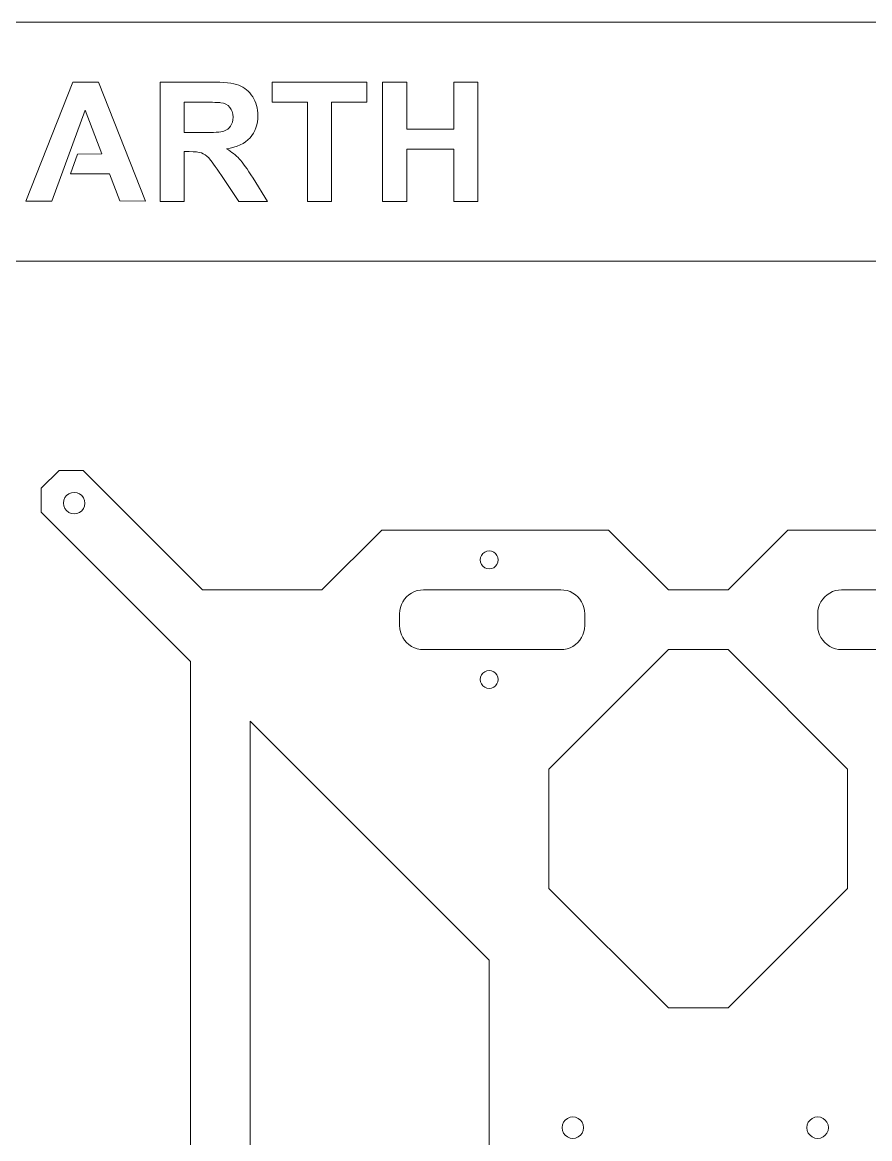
# Model space of a CAD drawing. Header units: millimetres. Extents: x -185 to 185, y -185 to 185.
# Drawn here: x -113.2 to 28.7, y -1.9 to 185 of the extents above; entities that cross this region are included whole.
import ezdxf

# ---------------------------------------------------------------- set-up
doc = ezdxf.new("R2010")
doc.units = ezdxf.units.MM
doc.header["$MEASUREMENT"] = 0
doc.layers.add('Layer 1', color=7, linetype='Continuous')

msp = doc.modelspace()

# ---------------------------------------------------------------- linework, layer by layer
at = {"layer": 'Layer 1', "color": 250, "lineweight": 20}
for points, knots in [([(180.0001, 185.0001), (180.0001, 185.0001), (185.0001, 180.0001), (185.0001, 180.0001), (185.0001, 180.0001), (185.0001, 180.0001), (185.0001, -180.0003), (185.0001, -180.0003), (185.0001, -180.0003), (185.0001, -180.0003), (180.0001, -185), (180.0001, -185), (180.0001, -185), (180.0001, -185), (160.0001, -185), (160.0001, -185), (160.0001, -185), (160.0001, -185), (158.0002, -182.9999), (158.0002, -182.9999), (158.0002, -182.9999), (158.0002, -182.9999), (-157.9998, -182.9999), (-157.9998, -182.9999), (-157.9998, -182.9999), (-157.9998, -182.9999), (-160.0002, -185), (-160.0002, -185), (-160.0002, -185), (-160.0002, -185), (-180.0002, -185), (-180.0002, -185), (-180.0002, -185), (-180.0002, -185), (-185, -180.1916), (-185, -180.1916), (-185, -180.1916), (-185, -180.1916), (-185, 180.0001), (-185, 180.0001), (-185, 180.0001), (-185, 180.0001), (-180.0002, 185.0001), (-180.0002, 185.0001), (-180.0002, 185.0001), (-180.0002, 185.0001), (180.0001, 185.0001), (180.0001, 185.0001)], [0, 0, 0, 0, 0.07692308, 0.07692308, 0.07692308, 0.07692308, 0.15384615, 0.15384615, 0.15384615, 0.15384615, 0.23076923, 0.23076923, 0.23076923, 0.23076923, 0.30769231, 0.30769231, 0.30769231, 0.30769231, 0.38461538, 0.38461538, 0.38461538, 0.38461538, 0.46153846, 0.46153846, 0.46153846, 0.46153846, 0.53846154, 0.53846154, 0.53846154, 0.53846154, 0.61538462, 0.61538462, 0.61538462, 0.61538462, 0.69230769, 0.69230769, 0.69230769, 0.69230769, 0.76923077, 0.76923077, 0.76923077, 0.76923077, 0.84615385, 0.84615385, 0.84615385, 0.84615385, 1, 1, 1, 1]), ([(-100.4384, 174.981), (-100.4384, 174.981), (-92.5214, 155.0869), (-92.5214, 155.0869), (-92.5214, 155.0869), (-92.5214, 155.0869), (-96.8352, 155.1377), (-96.8352, 155.1377), (-96.8352, 155.1377), (-96.8352, 155.1377), (-98.5606, 159.6545), (-98.5606, 159.6545), (-98.5606, 159.6545), (-98.5606, 159.6545), (-105.1119, 159.6545), (-105.1119, 159.6545), (-105.1119, 159.6545), (-105.1119, 159.6545), (-103.9446, 162.9534), (-103.9446, 162.9534), (-103.9446, 162.9534), (-103.9446, 162.9534), (-99.88, 163.0042), (-99.88, 163.0042), (-99.88, 163.0042), (-99.88, 163.0042), (-102.6716, 170.3119), (-102.6716, 170.3119), (-102.6716, 170.3119), (-102.6716, 170.3119), (-108.2031, 155.0361), (-108.2031, 155.0361), (-108.2031, 155.0361), (-108.2031, 155.0361), (-112.5676, 155.0361), (-112.5676, 155.0361), (-112.5676, 155.0361), (-112.5676, 155.0361), (-104.7014, 174.981), (-104.7014, 174.981), (-104.7014, 174.981), (-104.7014, 174.981), (-100.4384, 174.981), (-100.4384, 174.981)], [0, 0, 0, 0, 0.08333333, 0.08333333, 0.08333333, 0.08333333, 0.16666667, 0.16666667, 0.16666667, 0.16666667, 0.25, 0.25, 0.25, 0.25, 0.33333333, 0.33333333, 0.33333333, 0.33333333, 0.41666667, 0.41666667, 0.41666667, 0.41666667, 0.5, 0.5, 0.5, 0.5, 0.58333333, 0.58333333, 0.58333333, 0.58333333, 0.66666667, 0.66666667, 0.66666667, 0.66666667, 0.75, 0.75, 0.75, 0.75, 0.83333333, 0.83333333, 0.83333333, 0.83333333, 1, 1, 1, 1]), ([(-90.0959, 155.0002), (-90.0959, 155.0002), (-90.0959, 175.0004), (-90.0959, 175.0004), (-90.0959, 175.0004), (-90.0959, 175.0004), (-81.5901, 175.0004), (-81.5901, 175.0004), (-81.5901, 175.0004), (-79.4533, 175.0004), (-77.8983, 174.8189), (-76.93, 174.4603), (-76.93, 174.4603), (-75.957, 174.1017), (-75.1841, 173.464), (-74.6021, 172.5468), (-74.6021, 172.5468), (-74.0204, 171.6252), (-73.7271, 170.5777), (-73.7271, 169.3951), (-73.7271, 169.3951), (-73.7271, 167.8914), (-74.1646, 166.6528), (-75.0445, 165.6753), (-75.0445, 165.6753), (-75.9244, 164.6976), (-77.2372, 164.0832), (-78.9877, 163.8269), (-78.9877, 163.8269), (-78.1171, 163.3195), (-77.4002, 162.7609), (-76.8369, 162.151), (-76.8369, 162.151), (-76.2689, 161.5411), (-75.5054, 160.4563), (-74.5463, 158.9015), (-74.5463, 158.9015), (-74.5463, 158.9015), (-72.1068, 155.0002), (-72.1068, 155.0002), (-72.1068, 155.0002), (-72.1068, 155.0002), (-76.9347, 155.0002), (-76.9347, 155.0002), (-76.9347, 155.0002), (-76.9347, 155.0002), (-79.8304, 159.367), (-79.8304, 159.367), (-79.8304, 159.367), (-80.8687, 160.9173), (-81.5809, 161.8951), (-81.9673, 162.3), (-81.9673, 162.3), (-82.349, 162.7003), (-82.7541, 162.9796), (-83.1825, 163.1288), (-83.1825, 163.1288), (-83.6153, 163.2776), (-84.2951, 163.3521), (-85.2262, 163.3521), (-85.2262, 163.3521), (-85.2262, 163.3521), (-86.0455, 163.3521), (-86.0455, 163.3521), (-86.0455, 163.3521), (-86.0455, 163.3521), (-86.0455, 155.0002), (-86.0455, 155.0002), (-86.0455, 155.0002), (-86.0455, 155.0002), (-90.0959, 155.0002), (-90.0959, 155.0002)], [0, 0, 0, 0, 0.05263158, 0.05263158, 0.05263158, 0.05263158, 0.10526316, 0.10526316, 0.10526316, 0.10526316, 0.15789474, 0.15789474, 0.15789474, 0.15789474, 0.21052632, 0.21052632, 0.21052632, 0.21052632, 0.26315789, 0.26315789, 0.26315789, 0.26315789, 0.31578947, 0.31578947, 0.31578947, 0.31578947, 0.36842105, 0.36842105, 0.36842105, 0.36842105, 0.42105263, 0.42105263, 0.42105263, 0.42105263, 0.47368421, 0.47368421, 0.47368421, 0.47368421, 0.52631579, 0.52631579, 0.52631579, 0.52631579, 0.57894737, 0.57894737, 0.57894737, 0.57894737, 0.63157895, 0.63157895, 0.63157895, 0.63157895, 0.68421053, 0.68421053, 0.68421053, 0.68421053, 0.73684211, 0.73684211, 0.73684211, 0.73684211, 0.78947368, 0.78947368, 0.78947368, 0.78947368, 0.84210526, 0.84210526, 0.84210526, 0.84210526, 0.89473684, 0.89473684, 0.89473684, 0.89473684, 1, 1, 1, 1]), ([(-65.4261, 155.0002), (-65.4261, 155.0002), (-65.4261, 171.6203), (-65.4261, 171.6203), (-65.4261, 171.6203), (-65.4261, 171.6203), (-71.348, 171.6203), (-71.348, 171.6203), (-71.348, 171.6203), (-71.348, 171.6203), (-71.348, 175.0004), (-71.348, 175.0004), (-71.348, 175.0004), (-71.348, 175.0004), (-55.482, 175.0004), (-55.482, 175.0004), (-55.482, 175.0004), (-55.482, 175.0004), (-55.482, 171.6203), (-55.482, 171.6203), (-55.482, 171.6203), (-55.482, 171.6203), (-61.3758, 171.6203), (-61.3758, 171.6203), (-61.3758, 171.6203), (-61.3758, 171.6203), (-61.3758, 155.0002), (-61.3758, 155.0002), (-61.3758, 155.0002), (-61.3758, 155.0002), (-65.4261, 155.0002), (-65.4261, 155.0002)], [0, 0, 0, 0, 0.11111111, 0.11111111, 0.11111111, 0.11111111, 0.22222222, 0.22222222, 0.22222222, 0.22222222, 0.33333333, 0.33333333, 0.33333333, 0.33333333, 0.44444444, 0.44444444, 0.44444444, 0.44444444, 0.55555556, 0.55555556, 0.55555556, 0.55555556, 0.66666667, 0.66666667, 0.66666667, 0.66666667, 0.77777778, 0.77777778, 0.77777778, 0.77777778, 1, 1, 1, 1]), ([(-52.8608, 155.0002), (-52.8608, 155.0002), (-52.8608, 175.0004), (-52.8608, 175.0004), (-52.8608, 175.0004), (-52.8608, 175.0004), (-48.8104, 175.0004), (-48.8104, 175.0004), (-48.8104, 175.0004), (-48.8104, 175.0004), (-48.8104, 167.1233), (-48.8104, 167.1233), (-48.8104, 167.1233), (-48.8104, 167.1233), (-40.9331, 167.1233), (-40.9331, 167.1233), (-40.9331, 167.1233), (-40.9331, 167.1233), (-40.9331, 175.0004), (-40.9331, 175.0004), (-40.9331, 175.0004), (-40.9331, 175.0004), (-36.8828, 175.0004), (-36.8828, 175.0004), (-36.8828, 175.0004), (-36.8828, 175.0004), (-36.8828, 155.0002), (-36.8828, 155.0002), (-36.8828, 155.0002), (-36.8828, 155.0002), (-40.9331, 155.0002), (-40.9331, 155.0002), (-40.9331, 155.0002), (-40.9331, 155.0002), (-40.9331, 163.7433), (-40.9331, 163.7433), (-40.9331, 163.7433), (-40.9331, 163.7433), (-48.8104, 163.7433), (-48.8104, 163.7433), (-48.8104, 163.7433), (-48.8104, 163.7433), (-48.8104, 155.0002), (-48.8104, 155.0002), (-48.8104, 155.0002), (-48.8104, 155.0002), (-52.8608, 155.0002), (-52.8608, 155.0002)], [0, 0, 0, 0, 0.07692308, 0.07692308, 0.07692308, 0.07692308, 0.15384615, 0.15384615, 0.15384615, 0.15384615, 0.23076923, 0.23076923, 0.23076923, 0.23076923, 0.30769231, 0.30769231, 0.30769231, 0.30769231, 0.38461538, 0.38461538, 0.38461538, 0.38461538, 0.46153846, 0.46153846, 0.46153846, 0.46153846, 0.53846154, 0.53846154, 0.53846154, 0.53846154, 0.61538462, 0.61538462, 0.61538462, 0.61538462, 0.69230769, 0.69230769, 0.69230769, 0.69230769, 0.76923077, 0.76923077, 0.76923077, 0.76923077, 0.84615385, 0.84615385, 0.84615385, 0.84615385, 1, 1, 1, 1]), ([(-86.0455, 166.5367), (-86.0455, 166.5367), (-83.0567, 166.5367), (-83.0567, 166.5367), (-83.0567, 166.5367), (-81.12, 166.5367), (-79.9142, 166.6203), (-79.43, 166.7834), (-79.43, 166.7834), (-78.9505, 166.946), (-78.5687, 167.2303), (-78.2986, 167.6307), (-78.2986, 167.6307), (-78.024, 168.0311), (-77.8889, 168.5337), (-77.8889, 169.1343), (-77.8889, 169.1343), (-77.8889, 169.8094), (-78.0706, 170.3493), (-78.4291, 170.7683), (-78.4291, 170.7683), (-78.7875, 171.1828), (-79.2951, 171.4435), (-79.9467, 171.5507), (-79.9467, 171.5507), (-80.2772, 171.5971), (-81.2596, 171.6203), (-82.8937, 171.6203), (-82.8937, 171.6203), (-82.8937, 171.6203), (-86.0455, 171.6203), (-86.0455, 171.6203), (-86.0455, 171.6203), (-86.0455, 171.6203), (-86.0455, 166.5367), (-86.0455, 166.5367)], [0, 0, 0, 0, 0.1, 0.1, 0.1, 0.1, 0.2, 0.2, 0.2, 0.2, 0.3, 0.3, 0.3, 0.3, 0.4, 0.4, 0.4, 0.4, 0.5, 0.5, 0.5, 0.5, 0.6, 0.6, 0.6, 0.6, 0.7, 0.7, 0.7, 0.7, 0.8, 0.8, 0.8, 0.8, 1, 1, 1, 1]), ([(-125, 145), (-125, 145), (125, 145), (125, 145), (125, 145), (125, 145), (129.9998, 140.0001), (129.9998, 140.0001), (129.9998, 140.0001), (129.9998, 140.0001), (129.9998, -140), (129.9998, -140), (129.9998, -140), (129.9998, -140), (125, -144.9999), (125, -144.9999), (125, -144.9999), (125, -144.9999), (104.9999, -144.9999), (104.9999, -144.9999), (104.9999, -144.9999), (104.9999, -144.9999), (95.0001, -144.9999), (95.0001, -144.9999), (95.0001, -144.9999), (95.0001, -144.9999), (90.0001, -149.9999), (90.0001, -149.9999), (90.0001, -149.9999), (90.0001, -149.9999), (90.0001, -151), (90.0001, -151), (90.0001, -151), (90.0001, -151), (90.0001, -165.0657), (90.0001, -165.0657), (90.0001, -165.0657), (89.9775, -168.0028), (88.0708, -170.0088), (84.9999, -170.0088), (84.9999, -170.0088), (81.9236, -170.0088), (80.138, -167.905), (79.9999, -165.0657), (79.9999, -165.0657), (79.9999, -165.0657), (79.9999, -151), (79.9999, -151), (79.9999, -151), (79.9999, -151), (79.9999, -149.9999), (79.9999, -149.9999), (79.9999, -149.9999), (79.9999, -149.9999), (75.0001, -144.9999), (75.0001, -144.9999), (75.0001, -144.9999), (75.0001, -144.9999), (30, -144.9999), (30, -144.9999), (30, -144.9999), (30, -144.9999), (5, -170), (5, -170), (5, -170), (5, -170), (-5.0002, -170), (-5.0002, -170), (-5.0002, -170), (-5.0002, -170), (-30.0001, -144.9999), (-30.0001, -144.9999), (-30.0001, -144.9999), (-30.0001, -144.9999), (-75.0001, -144.9999), (-75.0001, -144.9999), (-75.0001, -144.9999), (-75.0001, -144.9999), (-80, -149.9999), (-80, -149.9999), (-80, -149.9999), (-80, -149.9999), (-80, -151), (-80, -151), (-80, -151), (-80, -151), (-80, -165.0657), (-80, -165.0657), (-80, -165.0657), (-80.0717, -168.1018), (-81.9297, -170.0088), (-85, -170.0088), (-85, -170.0088), (-88.077, -170.0088), (-89.9277, -168.1039), (-90.0002, -165.0657), (-90.0002, -165.0657), (-90.0002, -165.0657), (-90.0002, -151), (-90.0002, -151), (-90.0002, -151), (-90.0002, -151), (-90.0002, -149.9999), (-90.0002, -149.9999), (-90.0002, -149.9999), (-90.0002, -149.9999), (-95.0002, -144.9999), (-95.0002, -144.9999), (-95.0002, -144.9999), (-95.0002, -144.9999), (-105, -144.9999), (-105, -144.9999), (-105, -144.9999), (-105, -144.9999), (-125, -144.9999), (-125, -144.9999), (-125, -144.9999), (-125, -144.9999), (-129.9999, -140), (-129.9999, -140), (-129.9999, -140), (-129.9999, -140), (-129.9999, 140.0001), (-129.9999, 140.0001), (-129.9999, 140.0001), (-129.9999, 140.0001), (-125, 145), (-125, 145)], [0, 0, 0, 0, 0.03030303, 0.03030303, 0.03030303, 0.03030303, 0.06060606, 0.06060606, 0.06060606, 0.06060606, 0.09090909, 0.09090909, 0.09090909, 0.09090909, 0.12121212, 0.12121212, 0.12121212, 0.12121212, 0.15151515, 0.15151515, 0.15151515, 0.15151515, 0.18181818, 0.18181818, 0.18181818, 0.18181818, 0.21212121, 0.21212121, 0.21212121, 0.21212121, 0.24242424, 0.24242424, 0.24242424, 0.24242424, 0.27272727, 0.27272727, 0.27272727, 0.27272727, 0.3030303, 0.3030303, 0.3030303, 0.3030303, 0.33333333, 0.33333333, 0.33333333, 0.33333333, 0.36363636, 0.36363636, 0.36363636, 0.36363636, 0.39393939, 0.39393939, 0.39393939, 0.39393939, 0.42424242, 0.42424242, 0.42424242, 0.42424242, 0.45454545, 0.45454545, 0.45454545, 0.45454545, 0.48484848, 0.48484848, 0.48484848, 0.48484848, 0.51515152, 0.51515152, 0.51515152, 0.51515152, 0.54545455, 0.54545455, 0.54545455, 0.54545455, 0.57575758, 0.57575758, 0.57575758, 0.57575758, 0.60606061, 0.60606061, 0.60606061, 0.60606061, 0.63636364, 0.63636364, 0.63636364, 0.63636364, 0.66666667, 0.66666667, 0.66666667, 0.66666667, 0.6969697, 0.6969697, 0.6969697, 0.6969697, 0.72727273, 0.72727273, 0.72727273, 0.72727273, 0.75757576, 0.75757576, 0.75757576, 0.75757576, 0.78787879, 0.78787879, 0.78787879, 0.78787879, 0.81818182, 0.81818182, 0.81818182, 0.81818182, 0.84848485, 0.84848485, 0.84848485, 0.84848485, 0.87878788, 0.87878788, 0.87878788, 0.87878788, 0.90909091, 0.90909091, 0.90909091, 0.90909091, 0.93939394, 0.93939394, 0.93939394, 0.93939394, 1, 1, 1, 1]), ([(43.0001, -70.0003), (43.0001, -70.0003), (23, -90.0003), (23, -90.0003), (23, -90.0003), (23, -90.0003), (12.9999, -100.0002), (12.9999, -100.0002), (12.9999, -100.0002), (12.9999, -100.0002), (-12.9999, -100.0002), (-12.9999, -100.0002), (-12.9999, -100.0002), (-12.9999, -100.0002), (-23.0001, -90.0003), (-23.0001, -90.0003), (-23.0001, -90.0003), (-23.0001, -90.0003), (-43.0001, -70.0003), (-43.0001, -70.0003), (-43.0001, -70.0003), (-43.0001, -70.0003), (-63.0001, -70.0003), (-63.0001, -70.0003), (-63.0001, -70.0003), (-63.0001, -70.0003), (-83.0002, -90.0003), (-83.0002, -90.0003), (-83.0002, -90.0003), (-83.0002, -90.0003), (-102.9998, -110), (-102.9998, -110), (-102.9998, -110), (-102.9998, -110), (-107, -110), (-107, -110), (-107, -110), (-107, -110), (-110, -107.0003), (-110, -107.0003), (-110, -107.0003), (-110, -107.0003), (-110, -105.0706), (-110, -105.0706), (-110, -105.0706), (-110, -105.0706), (-110, -103.0002), (-110, -103.0002), (-110, -103.0002), (-110, -103.0002), (-85, -78.0002), (-85, -78.0002), (-85, -78.0002), (-85, -78.0002), (-85, 77.9999), (-85, 77.9999), (-85, 77.9999), (-85, 77.9999), (-110, 102.9998), (-110, 102.9998), (-110, 102.9998), (-110, 102.9998), (-110, 104.9295), (-110, 104.9295), (-110, 104.9295), (-110, 104.9295), (-110, 107), (-110, 107), (-110, 107), (-110, 107), (-107, 110), (-107, 110), (-107, 110), (-107, 110), (-102.9998, 110), (-102.9998, 110), (-102.9998, 110), (-102.9998, 110), (-83.0002, 90), (-83.0002, 90), (-83.0002, 90), (-83.0002, 90), (-63.0001, 90), (-63.0001, 90), (-63.0001, 90), (-63.0001, 90), (-52.9999, 99.9998), (-52.9999, 99.9998), (-52.9999, 99.9998), (-52.9999, 99.9998), (-15.0001, 99.9998), (-15.0001, 99.9998), (-15.0001, 99.9998), (-15.0001, 99.9998), (-4.9999, 90), (-4.9999, 90), (-4.9999, 90), (-4.9999, 90), (4.9999, 90), (4.9999, 90), (4.9999, 90), (4.9999, 90), (15.0001, 99.9998), (15.0001, 99.9998), (15.0001, 99.9998), (15.0001, 99.9998), (52.9999, 99.9998), (52.9999, 99.9998), (52.9999, 99.9998), (52.9999, 99.9998), (63.0001, 90), (63.0001, 90), (63.0001, 90), (63.0001, 90), (83.0001, 90), (83.0001, 90), (83.0001, 90), (83.0001, 90), (103.0002, 110), (103.0002, 110), (103.0002, 110), (103.0002, 110), (105.0001, 110), (105.0001, 110), (105.0001, 110), (105.0001, 110), (107, 110), (107, 110), (107, 110), (107, 110), (110, 107), (110, 107), (110, 107), (110, 107), (110, 104.9997), (110, 104.9997), (110, 104.9997), (110, 104.9997), (110, 104.9295), (110, 104.9295), (110, 104.9295), (110, 104.9295), (110, 102.9998), (110, 102.9998), (110, 102.9998), (110, 102.9998), (85, 77.9999), (85, 77.9999), (85, 77.9999), (85, 77.9999), (85, -78.0002), (85, -78.0002), (85, -78.0002), (85, -78.0002), (86.9999, -80.0001), (86.9999, -80.0001), (86.9999, -80.0001), (86.9999, -80.0001), (110, -103.0002), (110, -103.0002), (110, -103.0002), (110, -103.0002), (110, -107.0003), (110, -107.0003), (110, -107.0003), (110, -107.0003), (107, -110), (107, -110), (107, -110), (107, -110), (105.9998, -110), (105.9998, -110), (105.9998, -110), (105.9998, -110), (103.0002, -110), (103.0002, -110), (103.0002, -110), (103.0002, -110), (63.0001, -70.0003), (63.0001, -70.0003), (63.0001, -70.0003), (63.0001, -70.0003), (43.0001, -70.0003), (43.0001, -70.0003)], [0, 0, 0, 0, 0.0212766, 0.0212766, 0.0212766, 0.0212766, 0.04255319, 0.04255319, 0.04255319, 0.04255319, 0.06382979, 0.06382979, 0.06382979, 0.06382979, 0.08510638, 0.08510638, 0.08510638, 0.08510638, 0.10638298, 0.10638298, 0.10638298, 0.10638298, 0.12765957, 0.12765957, 0.12765957, 0.12765957, 0.14893617, 0.14893617, 0.14893617, 0.14893617, 0.17021277, 0.17021277, 0.17021277, 0.17021277, 0.19148936, 0.19148936, 0.19148936, 0.19148936, 0.21276596, 0.21276596, 0.21276596, 0.21276596, 0.23404255, 0.23404255, 0.23404255, 0.23404255, 0.25531915, 0.25531915, 0.25531915, 0.25531915, 0.27659574, 0.27659574, 0.27659574, 0.27659574, 0.29787234, 0.29787234, 0.29787234, 0.29787234, 0.31914894, 0.31914894, 0.31914894, 0.31914894, 0.34042553, 0.34042553, 0.34042553, 0.34042553, 0.36170213, 0.36170213, 0.36170213, 0.36170213, 0.38297872, 0.38297872, 0.38297872, 0.38297872, 0.40425532, 0.40425532, 0.40425532, 0.40425532, 0.42553191, 0.42553191, 0.42553191, 0.42553191, 0.44680851, 0.44680851, 0.44680851, 0.44680851, 0.46808511, 0.46808511, 0.46808511, 0.46808511, 0.4893617, 0.4893617, 0.4893617, 0.4893617, 0.5106383, 0.5106383, 0.5106383, 0.5106383, 0.53191489, 0.53191489, 0.53191489, 0.53191489, 0.55319149, 0.55319149, 0.55319149, 0.55319149, 0.57446809, 0.57446809, 0.57446809, 0.57446809, 0.59574468, 0.59574468, 0.59574468, 0.59574468, 0.61702128, 0.61702128, 0.61702128, 0.61702128, 0.63829787, 0.63829787, 0.63829787, 0.63829787, 0.65957447, 0.65957447, 0.65957447, 0.65957447, 0.68085106, 0.68085106, 0.68085106, 0.68085106, 0.70212766, 0.70212766, 0.70212766, 0.70212766, 0.72340426, 0.72340426, 0.72340426, 0.72340426, 0.74468085, 0.74468085, 0.74468085, 0.74468085, 0.76595745, 0.76595745, 0.76595745, 0.76595745, 0.78723404, 0.78723404, 0.78723404, 0.78723404, 0.80851064, 0.80851064, 0.80851064, 0.80851064, 0.82978723, 0.82978723, 0.82978723, 0.82978723, 0.85106383, 0.85106383, 0.85106383, 0.85106383, 0.87234043, 0.87234043, 0.87234043, 0.87234043, 0.89361702, 0.89361702, 0.89361702, 0.89361702, 0.91489362, 0.91489362, 0.91489362, 0.91489362, 0.93617021, 0.93617021, 0.93617021, 0.93617021, 0.95744681, 0.95744681, 0.95744681, 0.95744681, 1, 1, 1, 1]), ([(-103.2027, 105.7688), (-103.2027, 105.7688), (-102.9208, 105.3927), (-102.9208, 105.3927), (-102.9208, 105.3927), (-102.9208, 105.3927), (-102.7458, 104.9567), (-102.7458, 104.9567), (-102.7458, 104.9567), (-102.7458, 104.9567), (-102.6897, 104.49), (-102.6897, 104.49), (-102.6897, 104.49), (-102.6897, 104.49), (-102.7564, 104.025), (-102.7564, 104.025), (-102.7564, 104.025), (-102.7564, 104.025), (-102.9409, 103.5928), (-102.9409, 103.5928), (-102.9409, 103.5928), (-102.9409, 103.5928), (-103.2313, 103.2231), (-103.2313, 103.2231), (-103.2313, 103.2231), (-103.2313, 103.2231), (-103.607, 102.9413), (-103.607, 102.9413), (-103.607, 102.9413), (-103.607, 102.9413), (-104.0433, 102.7666), (-104.0433, 102.7666), (-104.0433, 102.7666), (-104.0433, 102.7666), (-104.5097, 102.7102), (-104.5097, 102.7102), (-104.5097, 102.7102), (-104.5097, 102.7102), (-104.975, 102.7769), (-104.975, 102.7769), (-104.975, 102.7769), (-104.975, 102.7769), (-105.4068, 102.9617), (-105.4068, 102.9617), (-105.4068, 102.9617), (-105.4068, 102.9617), (-105.7765, 103.2517), (-105.7765, 103.2517), (-105.7765, 103.2517), (-105.7765, 103.2517), (-106.0584, 103.6278), (-106.0584, 103.6278), (-106.0584, 103.6278), (-106.0584, 103.6278), (-106.2334, 104.0638), (-106.2334, 104.0638), (-106.2334, 104.0638), (-106.2334, 104.0638), (-106.2895, 104.5305), (-106.2895, 104.5305), (-106.2895, 104.5305), (-106.2895, 104.5305), (-106.2228, 104.9955), (-106.2228, 104.9955), (-106.2228, 104.9955), (-106.2228, 104.9955), (-106.0383, 105.4276), (-106.0383, 105.4276), (-106.0383, 105.4276), (-106.0383, 105.4276), (-105.748, 105.7974), (-105.748, 105.7974), (-105.748, 105.7974), (-105.748, 105.7974), (-105.3723, 106.0789), (-105.3723, 106.0789), (-105.3723, 106.0789), (-105.3723, 106.0789), (-104.9359, 106.2538), (-104.9359, 106.2538), (-104.9359, 106.2538), (-104.9359, 106.2538), (-104.4695, 106.3103), (-104.4695, 106.3103), (-104.4695, 106.3103), (-104.4695, 106.3103), (-104.0042, 106.2436), (-104.0042, 106.2436), (-104.0042, 106.2436), (-104.0042, 106.2436), (-103.5724, 106.0588), (-103.5724, 106.0588), (-103.5724, 106.0588), (-103.5724, 106.0588), (-103.2027, 105.7688), (-103.2027, 105.7688)], [0, 0, 0, 0, 0.04, 0.04, 0.04, 0.04, 0.08, 0.08, 0.08, 0.08, 0.12, 0.12, 0.12, 0.12, 0.16, 0.16, 0.16, 0.16, 0.2, 0.2, 0.2, 0.2, 0.24, 0.24, 0.24, 0.24, 0.28, 0.28, 0.28, 0.28, 0.32, 0.32, 0.32, 0.32, 0.36, 0.36, 0.36, 0.36, 0.4, 0.4, 0.4, 0.4, 0.44, 0.44, 0.44, 0.44, 0.48, 0.48, 0.48, 0.48, 0.52, 0.52, 0.52, 0.52, 0.56, 0.56, 0.56, 0.56, 0.6, 0.6, 0.6, 0.6, 0.64, 0.64, 0.64, 0.64, 0.68, 0.68, 0.68, 0.68, 0.72, 0.72, 0.72, 0.72, 0.76, 0.76, 0.76, 0.76, 0.8, 0.8, 0.8, 0.8, 0.84, 0.84, 0.84, 0.84, 0.88, 0.88, 0.88, 0.88, 0.92, 0.92, 0.92, 0.92, 1, 1, 1, 1]), ([(-35.3882, 93.551), (-35.3882, 93.551), (-35.7502, 93.701), (-35.7502, 93.701), (-35.7502, 93.701), (-35.7502, 93.701), (-36.0606, 93.9391), (-36.0606, 93.9391), (-36.0606, 93.9391), (-36.0606, 93.9391), (-36.2991, 94.2499), (-36.2991, 94.2499), (-36.2991, 94.2499), (-36.2991, 94.2499), (-36.449, 94.6115), (-36.449, 94.6115), (-36.449, 94.6115), (-36.449, 94.6115), (-36.4998, 94.9999), (-36.4998, 94.9999), (-36.4998, 94.9999), (-36.4998, 94.9999), (-36.449, 95.3879), (-36.449, 95.3879), (-36.449, 95.3879), (-36.449, 95.3879), (-36.2991, 95.7499), (-36.2991, 95.7499), (-36.2991, 95.7499), (-36.2991, 95.7499), (-36.0606, 96.0603), (-36.0606, 96.0603), (-36.0606, 96.0603), (-36.0606, 96.0603), (-35.7502, 96.2988), (-35.7502, 96.2988), (-35.7502, 96.2988), (-35.7502, 96.2988), (-35.3882, 96.4487), (-35.3882, 96.4487), (-35.3882, 96.4487), (-35.3882, 96.4487), (-35.0001, 96.4999), (-35.0001, 96.4999), (-35.0001, 96.4999), (-35.0001, 96.4999), (-34.6117, 96.4487), (-34.6117, 96.4487), (-34.6117, 96.4487), (-34.6117, 96.4487), (-34.2501, 96.2988), (-34.2501, 96.2988), (-34.2501, 96.2988), (-34.2501, 96.2988), (-33.9393, 96.0603), (-33.9393, 96.0603), (-33.9393, 96.0603), (-33.9393, 96.0603), (-33.7009, 95.7499), (-33.7009, 95.7499), (-33.7009, 95.7499), (-33.7009, 95.7499), (-33.5509, 95.3879), (-33.5509, 95.3879), (-33.5509, 95.3879), (-33.5509, 95.3879), (-33.5001, 94.9999), (-33.5001, 94.9999), (-33.5001, 94.9999), (-33.5001, 94.9999), (-33.5509, 94.6115), (-33.5509, 94.6115), (-33.5509, 94.6115), (-33.5509, 94.6115), (-33.7009, 94.2499), (-33.7009, 94.2499), (-33.7009, 94.2499), (-33.7009, 94.2499), (-33.9393, 93.9391), (-33.9393, 93.9391), (-33.9393, 93.9391), (-33.9393, 93.9391), (-34.2501, 93.701), (-34.2501, 93.701), (-34.2501, 93.701), (-34.2501, 93.701), (-34.6117, 93.551), (-34.6117, 93.551), (-34.6117, 93.551), (-34.6117, 93.551), (-35.0001, 93.4999), (-35.0001, 93.4999), (-35.0001, 93.4999), (-35.0001, 93.4999), (-35.3882, 93.551), (-35.3882, 93.551)], [0, 0, 0, 0, 0.04, 0.04, 0.04, 0.04, 0.08, 0.08, 0.08, 0.08, 0.12, 0.12, 0.12, 0.12, 0.16, 0.16, 0.16, 0.16, 0.2, 0.2, 0.2, 0.2, 0.24, 0.24, 0.24, 0.24, 0.28, 0.28, 0.28, 0.28, 0.32, 0.32, 0.32, 0.32, 0.36, 0.36, 0.36, 0.36, 0.4, 0.4, 0.4, 0.4, 0.44, 0.44, 0.44, 0.44, 0.48, 0.48, 0.48, 0.48, 0.52, 0.52, 0.52, 0.52, 0.56, 0.56, 0.56, 0.56, 0.6, 0.6, 0.6, 0.6, 0.64, 0.64, 0.64, 0.64, 0.68, 0.68, 0.68, 0.68, 0.72, 0.72, 0.72, 0.72, 0.76, 0.76, 0.76, 0.76, 0.8, 0.8, 0.8, 0.8, 0.84, 0.84, 0.84, 0.84, 0.88, 0.88, 0.88, 0.88, 0.92, 0.92, 0.92, 0.92, 1, 1, 1, 1]), ([(-23.0001, 79.9998), (-23.0001, 79.9998), (-46.0001, 79.9998), (-46.0001, 79.9998), (-46.0001, 79.9998), (-46.0001, 79.9998), (-46.5222, 80.034), (-46.5222, 80.034), (-46.5222, 80.034), (-46.5222, 80.034), (-47.0352, 80.1363), (-47.0352, 80.1363), (-47.0352, 80.1363), (-47.0352, 80.1363), (-47.5308, 80.3042), (-47.5308, 80.3042), (-47.5308, 80.3042), (-47.5308, 80.3042), (-48, 80.5356), (-48, 80.5356), (-48, 80.5356), (-48, 80.5356), (-48.435, 80.8263), (-48.435, 80.8263), (-48.435, 80.8263), (-48.435, 80.8263), (-48.8283, 81.1713), (-48.8283, 81.1713), (-48.8283, 81.1713), (-48.8283, 81.1713), (-49.1733, 81.5647), (-49.1733, 81.5647), (-49.1733, 81.5647), (-49.1733, 81.5647), (-49.464, 82), (-49.464, 82), (-49.464, 82), (-49.464, 82), (-49.6955, 82.4692), (-49.6955, 82.4692), (-49.6955, 82.4692), (-49.6955, 82.4692), (-49.8637, 82.9645), (-49.8637, 82.9645), (-49.8637, 82.9645), (-49.8637, 82.9645), (-49.9657, 83.4778), (-49.9657, 83.4778), (-49.9657, 83.4778), (-49.9657, 83.4778), (-49.9999, 83.9999), (-49.9999, 83.9999), (-49.9999, 83.9999), (-49.9999, 83.9999), (-49.9999, 85.9998), (-49.9999, 85.9998), (-49.9999, 85.9998), (-49.9999, 85.9998), (-49.9657, 86.5219), (-49.9657, 86.5219), (-49.9657, 86.5219), (-49.9657, 86.5219), (-49.8637, 87.0352), (-49.8637, 87.0352), (-49.8637, 87.0352), (-49.8637, 87.0352), (-49.6955, 87.5305), (-49.6955, 87.5305), (-49.6955, 87.5305), (-49.6955, 87.5305), (-49.464, 87.9997), (-49.464, 87.9997), (-49.464, 87.9997), (-49.464, 87.9997), (-49.1733, 88.435), (-49.1733, 88.435), (-49.1733, 88.435), (-49.1733, 88.435), (-48.8283, 88.8284), (-48.8283, 88.8284), (-48.8283, 88.8284), (-48.8283, 88.8284), (-48.435, 89.1734), (-48.435, 89.1734), (-48.435, 89.1734), (-48.435, 89.1734), (-48, 89.4641), (-48, 89.4641), (-48, 89.4641), (-48, 89.4641), (-47.5308, 89.6955), (-47.5308, 89.6955), (-47.5308, 89.6955), (-47.5308, 89.6955), (-47.0352, 89.8634), (-47.0352, 89.8634), (-47.0352, 89.8634), (-47.0352, 89.8634), (-46.5222, 89.9657), (-46.5222, 89.9657), (-46.5222, 89.9657), (-46.5222, 89.9657), (-46.0001, 90), (-46.0001, 90), (-46.0001, 90), (-46.0001, 90), (-23.0001, 90), (-23.0001, 90), (-23.0001, 90), (-23.0001, 90), (-22.4779, 89.9657), (-22.4779, 89.9657), (-22.4779, 89.9657), (-22.4779, 89.9657), (-21.9647, 89.8634), (-21.9647, 89.8634), (-21.9647, 89.8634), (-21.9647, 89.8634), (-21.4694, 89.6955), (-21.4694, 89.6955), (-21.4694, 89.6955), (-21.4694, 89.6955), (-21.0002, 89.4641), (-21.0002, 89.4641), (-21.0002, 89.4641), (-21.0002, 89.4641), (-20.5648, 89.1734), (-20.5648, 89.1734), (-20.5648, 89.1734), (-20.5648, 89.1734), (-20.1715, 88.8284), (-20.1715, 88.8284), (-20.1715, 88.8284), (-20.1715, 88.8284), (-19.8265, 88.435), (-19.8265, 88.435), (-19.8265, 88.435), (-19.8265, 88.435), (-19.5358, 87.9997), (-19.5358, 87.9997), (-19.5358, 87.9997), (-19.5358, 87.9997), (-19.3044, 87.5305), (-19.3044, 87.5305), (-19.3044, 87.5305), (-19.3044, 87.5305), (-19.1364, 87.0352), (-19.1364, 87.0352), (-19.1364, 87.0352), (-19.1364, 87.0352), (-19.0341, 86.5219), (-19.0341, 86.5219), (-19.0341, 86.5219), (-19.0341, 86.5219), (-18.9999, 85.9998), (-18.9999, 85.9998), (-18.9999, 85.9998), (-18.9999, 85.9998), (-18.9999, 83.9999), (-18.9999, 83.9999), (-18.9999, 83.9999), (-18.9999, 83.9999), (-19.0341, 83.4778), (-19.0341, 83.4778), (-19.0341, 83.4778), (-19.0341, 83.4778), (-19.1364, 82.9645), (-19.1364, 82.9645), (-19.1364, 82.9645), (-19.1364, 82.9645), (-19.3044, 82.4692), (-19.3044, 82.4692), (-19.3044, 82.4692), (-19.3044, 82.4692), (-19.5358, 82), (-19.5358, 82), (-19.5358, 82), (-19.5358, 82), (-19.8265, 81.5647), (-19.8265, 81.5647), (-19.8265, 81.5647), (-19.8265, 81.5647), (-20.1715, 81.1713), (-20.1715, 81.1713), (-20.1715, 81.1713), (-20.1715, 81.1713), (-20.5648, 80.8263), (-20.5648, 80.8263), (-20.5648, 80.8263), (-20.5648, 80.8263), (-21.0002, 80.5356), (-21.0002, 80.5356), (-21.0002, 80.5356), (-21.0002, 80.5356), (-21.4694, 80.3042), (-21.4694, 80.3042), (-21.4694, 80.3042), (-21.4694, 80.3042), (-21.9647, 80.1363), (-21.9647, 80.1363), (-21.9647, 80.1363), (-21.9647, 80.1363), (-22.4779, 80.034), (-22.4779, 80.034), (-22.4779, 80.034), (-22.4779, 80.034), (-23.0001, 79.9998), (-23.0001, 79.9998)], [0, 0, 0, 0, 0.01886792, 0.01886792, 0.01886792, 0.01886792, 0.03773585, 0.03773585, 0.03773585, 0.03773585, 0.05660377, 0.05660377, 0.05660377, 0.05660377, 0.0754717, 0.0754717, 0.0754717, 0.0754717, 0.09433962, 0.09433962, 0.09433962, 0.09433962, 0.11320755, 0.11320755, 0.11320755, 0.11320755, 0.13207547, 0.13207547, 0.13207547, 0.13207547, 0.1509434, 0.1509434, 0.1509434, 0.1509434, 0.16981132, 0.16981132, 0.16981132, 0.16981132, 0.18867925, 0.18867925, 0.18867925, 0.18867925, 0.20754717, 0.20754717, 0.20754717, 0.20754717, 0.22641509, 0.22641509, 0.22641509, 0.22641509, 0.24528302, 0.24528302, 0.24528302, 0.24528302, 0.26415094, 0.26415094, 0.26415094, 0.26415094, 0.28301887, 0.28301887, 0.28301887, 0.28301887, 0.30188679, 0.30188679, 0.30188679, 0.30188679, 0.32075472, 0.32075472, 0.32075472, 0.32075472, 0.33962264, 0.33962264, 0.33962264, 0.33962264, 0.35849057, 0.35849057, 0.35849057, 0.35849057, 0.37735849, 0.37735849, 0.37735849, 0.37735849, 0.39622642, 0.39622642, 0.39622642, 0.39622642, 0.41509434, 0.41509434, 0.41509434, 0.41509434, 0.43396226, 0.43396226, 0.43396226, 0.43396226, 0.45283019, 0.45283019, 0.45283019, 0.45283019, 0.47169811, 0.47169811, 0.47169811, 0.47169811, 0.49056604, 0.49056604, 0.49056604, 0.49056604, 0.50943396, 0.50943396, 0.50943396, 0.50943396, 0.52830189, 0.52830189, 0.52830189, 0.52830189, 0.54716981, 0.54716981, 0.54716981, 0.54716981, 0.56603774, 0.56603774, 0.56603774, 0.56603774, 0.58490566, 0.58490566, 0.58490566, 0.58490566, 0.60377358, 0.60377358, 0.60377358, 0.60377358, 0.62264151, 0.62264151, 0.62264151, 0.62264151, 0.64150943, 0.64150943, 0.64150943, 0.64150943, 0.66037736, 0.66037736, 0.66037736, 0.66037736, 0.67924528, 0.67924528, 0.67924528, 0.67924528, 0.69811321, 0.69811321, 0.69811321, 0.69811321, 0.71698113, 0.71698113, 0.71698113, 0.71698113, 0.73584906, 0.73584906, 0.73584906, 0.73584906, 0.75471698, 0.75471698, 0.75471698, 0.75471698, 0.77358491, 0.77358491, 0.77358491, 0.77358491, 0.79245283, 0.79245283, 0.79245283, 0.79245283, 0.81132075, 0.81132075, 0.81132075, 0.81132075, 0.83018868, 0.83018868, 0.83018868, 0.83018868, 0.8490566, 0.8490566, 0.8490566, 0.8490566, 0.86792453, 0.86792453, 0.86792453, 0.86792453, 0.88679245, 0.88679245, 0.88679245, 0.88679245, 0.90566038, 0.90566038, 0.90566038, 0.90566038, 0.9245283, 0.9245283, 0.9245283, 0.9245283, 0.94339623, 0.94339623, 0.94339623, 0.94339623, 0.96226415, 0.96226415, 0.96226415, 0.96226415, 1, 1, 1, 1]), ([(22.9718, 80.1363), (22.9718, 80.1363), (22.4762, 80.3042), (22.4762, 80.3042), (22.4762, 80.3042), (22.4762, 80.3042), (22.007, 80.5356), (22.007, 80.5356), (22.007, 80.5356), (22.007, 80.5356), (21.572, 80.8263), (21.572, 80.8263), (21.572, 80.8263), (21.572, 80.8263), (21.1787, 81.1713), (21.1787, 81.1713), (21.1787, 81.1713), (21.1787, 81.1713), (20.8336, 81.5647), (20.8336, 81.5647), (20.8336, 81.5647), (20.8336, 81.5647), (20.543, 82), (20.543, 82), (20.543, 82), (20.543, 82), (20.3115, 82.4692), (20.3115, 82.4692), (20.3115, 82.4692), (20.3115, 82.4692), (20.1433, 82.9645), (20.1433, 82.9645), (20.1433, 82.9645), (20.1433, 82.9645), (20.0413, 83.4778), (20.0413, 83.4778), (20.0413, 83.4778), (20.0413, 83.4778), (20.0071, 83.9999), (20.0071, 83.9999), (20.0071, 83.9999), (20.0071, 83.9999), (20.0071, 85.9998), (20.0071, 85.9998), (20.0071, 85.9998), (20.0071, 85.9998), (20.0413, 86.5219), (20.0413, 86.5219), (20.0413, 86.5219), (20.0413, 86.5219), (20.1433, 87.0352), (20.1433, 87.0352), (20.1433, 87.0352), (20.1433, 87.0352), (20.3115, 87.5305), (20.3115, 87.5305), (20.3115, 87.5305), (20.3115, 87.5305), (20.543, 87.9997), (20.543, 87.9997), (20.543, 87.9997), (20.543, 87.9997), (20.8336, 88.435), (20.8336, 88.435), (20.8336, 88.435), (20.8336, 88.435), (21.1787, 88.8284), (21.1787, 88.8284), (21.1787, 88.8284), (21.1787, 88.8284), (21.572, 89.1734), (21.572, 89.1734), (21.572, 89.1734), (21.572, 89.1734), (22.007, 89.4641), (22.007, 89.4641), (22.007, 89.4641), (22.007, 89.4641), (22.4762, 89.6955), (22.4762, 89.6955), (22.4762, 89.6955), (22.4762, 89.6955), (22.9718, 89.8634), (22.9718, 89.8634), (22.9718, 89.8634), (22.9718, 89.8634), (23.4848, 89.9657), (23.4848, 89.9657), (23.4848, 89.9657), (23.4848, 89.9657), (24.0069, 90), (24.0069, 90), (24.0069, 90), (24.0069, 90), (47.0069, 90), (47.0069, 90), (47.0069, 90), (47.0069, 90), (47.529, 89.9657), (47.529, 89.9657), (47.529, 89.9657), (47.529, 89.9657), (48.0423, 89.8634), (48.0423, 89.8634), (48.0423, 89.8634), (48.0423, 89.8634), (48.5376, 89.6955), (48.5376, 89.6955), (48.5376, 89.6955), (48.5376, 89.6955), (49.0072, 89.4641), (49.0072, 89.4641), (49.0072, 89.4641), (49.0072, 89.4641), (49.4422, 89.1734), (49.4422, 89.1734), (49.4422, 89.1734), (49.4422, 89.1734), (49.8355, 88.8284), (49.8355, 88.8284), (49.8355, 88.8284), (49.8355, 88.8284), (50.1805, 88.435), (50.1805, 88.435), (50.1805, 88.435), (50.1805, 88.435), (50.4712, 87.9997), (50.4712, 87.9997), (50.4712, 87.9997), (50.4712, 87.9997), (50.7026, 87.5305), (50.7026, 87.5305), (50.7026, 87.5305), (50.7026, 87.5305), (50.8709, 87.0352), (50.8709, 87.0352), (50.8709, 87.0352), (50.8709, 87.0352), (50.9729, 86.5219), (50.9729, 86.5219), (50.9729, 86.5219), (50.9729, 86.5219), (51.0071, 85.9998), (51.0071, 85.9998), (51.0071, 85.9998), (51.0071, 85.9998), (51.0071, 83.9999), (51.0071, 83.9999), (51.0071, 83.9999), (51.0071, 83.9999), (50.9729, 83.4778), (50.9729, 83.4778), (50.9729, 83.4778), (50.9729, 83.4778), (50.8709, 82.9645), (50.8709, 82.9645), (50.8709, 82.9645), (50.8709, 82.9645), (50.7026, 82.4692), (50.7026, 82.4692), (50.7026, 82.4692), (50.7026, 82.4692), (50.4712, 82), (50.4712, 82), (50.4712, 82), (50.4712, 82), (50.1805, 81.5647), (50.1805, 81.5647), (50.1805, 81.5647), (50.1805, 81.5647), (49.8355, 81.1713), (49.8355, 81.1713), (49.8355, 81.1713), (49.8355, 81.1713), (49.4422, 80.8263), (49.4422, 80.8263), (49.4422, 80.8263), (49.4422, 80.8263), (49.0072, 80.5356), (49.0072, 80.5356), (49.0072, 80.5356), (49.0072, 80.5356), (48.5376, 80.3042), (48.5376, 80.3042), (48.5376, 80.3042), (48.5376, 80.3042), (48.0423, 80.1363), (48.0423, 80.1363), (48.0423, 80.1363), (48.0423, 80.1363), (47.529, 80.034), (47.529, 80.034), (47.529, 80.034), (47.529, 80.034), (47.0069, 79.9998), (47.0069, 79.9998), (47.0069, 79.9998), (47.0069, 79.9998), (24.0069, 79.9998), (24.0069, 79.9998), (24.0069, 79.9998), (24.0069, 79.9998), (23.4848, 80.034), (23.4848, 80.034), (23.4848, 80.034), (23.4848, 80.034), (22.9718, 80.1363), (22.9718, 80.1363)], [0, 0, 0, 0, 0.01886792, 0.01886792, 0.01886792, 0.01886792, 0.03773585, 0.03773585, 0.03773585, 0.03773585, 0.05660377, 0.05660377, 0.05660377, 0.05660377, 0.0754717, 0.0754717, 0.0754717, 0.0754717, 0.09433962, 0.09433962, 0.09433962, 0.09433962, 0.11320755, 0.11320755, 0.11320755, 0.11320755, 0.13207547, 0.13207547, 0.13207547, 0.13207547, 0.1509434, 0.1509434, 0.1509434, 0.1509434, 0.16981132, 0.16981132, 0.16981132, 0.16981132, 0.18867925, 0.18867925, 0.18867925, 0.18867925, 0.20754717, 0.20754717, 0.20754717, 0.20754717, 0.22641509, 0.22641509, 0.22641509, 0.22641509, 0.24528302, 0.24528302, 0.24528302, 0.24528302, 0.26415094, 0.26415094, 0.26415094, 0.26415094, 0.28301887, 0.28301887, 0.28301887, 0.28301887, 0.30188679, 0.30188679, 0.30188679, 0.30188679, 0.32075472, 0.32075472, 0.32075472, 0.32075472, 0.33962264, 0.33962264, 0.33962264, 0.33962264, 0.35849057, 0.35849057, 0.35849057, 0.35849057, 0.37735849, 0.37735849, 0.37735849, 0.37735849, 0.39622642, 0.39622642, 0.39622642, 0.39622642, 0.41509434, 0.41509434, 0.41509434, 0.41509434, 0.43396226, 0.43396226, 0.43396226, 0.43396226, 0.45283019, 0.45283019, 0.45283019, 0.45283019, 0.47169811, 0.47169811, 0.47169811, 0.47169811, 0.49056604, 0.49056604, 0.49056604, 0.49056604, 0.50943396, 0.50943396, 0.50943396, 0.50943396, 0.52830189, 0.52830189, 0.52830189, 0.52830189, 0.54716981, 0.54716981, 0.54716981, 0.54716981, 0.56603774, 0.56603774, 0.56603774, 0.56603774, 0.58490566, 0.58490566, 0.58490566, 0.58490566, 0.60377358, 0.60377358, 0.60377358, 0.60377358, 0.62264151, 0.62264151, 0.62264151, 0.62264151, 0.64150943, 0.64150943, 0.64150943, 0.64150943, 0.66037736, 0.66037736, 0.66037736, 0.66037736, 0.67924528, 0.67924528, 0.67924528, 0.67924528, 0.69811321, 0.69811321, 0.69811321, 0.69811321, 0.71698113, 0.71698113, 0.71698113, 0.71698113, 0.73584906, 0.73584906, 0.73584906, 0.73584906, 0.75471698, 0.75471698, 0.75471698, 0.75471698, 0.77358491, 0.77358491, 0.77358491, 0.77358491, 0.79245283, 0.79245283, 0.79245283, 0.79245283, 0.81132075, 0.81132075, 0.81132075, 0.81132075, 0.83018868, 0.83018868, 0.83018868, 0.83018868, 0.8490566, 0.8490566, 0.8490566, 0.8490566, 0.86792453, 0.86792453, 0.86792453, 0.86792453, 0.88679245, 0.88679245, 0.88679245, 0.88679245, 0.90566038, 0.90566038, 0.90566038, 0.90566038, 0.9245283, 0.9245283, 0.9245283, 0.9245283, 0.94339623, 0.94339623, 0.94339623, 0.94339623, 0.96226415, 0.96226415, 0.96226415, 0.96226415, 1, 1, 1, 1]), ([(24.9999, 39.9997), (24.9999, 39.9997), (4.9999, 19.9997), (4.9999, 19.9997), (4.9999, 19.9997), (4.9999, 19.9997), (-4.9999, 19.9997), (-4.9999, 19.9997), (-4.9999, 19.9997), (-4.9999, 19.9997), (-25, 39.9997), (-25, 39.9997), (-25, 39.9997), (-25, 39.9997), (-25, 59.9997), (-25, 59.9997), (-25, 59.9997), (-25, 59.9997), (-4.9999, 79.9998), (-4.9999, 79.9998), (-4.9999, 79.9998), (-4.9999, 79.9998), (4.9999, 79.9998), (4.9999, 79.9998), (4.9999, 79.9998), (4.9999, 79.9998), (24.9999, 59.9997), (24.9999, 59.9997), (24.9999, 59.9997), (24.9999, 59.9997), (24.9999, 39.9997), (24.9999, 39.9997)], [0, 0, 0, 0, 0.11111111, 0.11111111, 0.11111111, 0.11111111, 0.22222222, 0.22222222, 0.22222222, 0.22222222, 0.33333333, 0.33333333, 0.33333333, 0.33333333, 0.44444444, 0.44444444, 0.44444444, 0.44444444, 0.55555556, 0.55555556, 0.55555556, 0.55555556, 0.66666667, 0.66666667, 0.66666667, 0.66666667, 0.77777778, 0.77777778, 0.77777778, 0.77777778, 1, 1, 1, 1]), ([(-33.5509, 75.3879), (-33.5509, 75.3879), (-33.5001, 74.9999), (-33.5001, 74.9999), (-33.5001, 74.9999), (-33.5001, 74.9999), (-33.5509, 74.6114), (-33.5509, 74.6114), (-33.5509, 74.6114), (-33.5509, 74.6114), (-33.7009, 74.2498), (-33.7009, 74.2498), (-33.7009, 74.2498), (-33.7009, 74.2498), (-33.9393, 73.939), (-33.9393, 73.939), (-33.9393, 73.939), (-33.9393, 73.939), (-34.2501, 73.7009), (-34.2501, 73.7009), (-34.2501, 73.7009), (-34.2501, 73.7009), (-34.6117, 73.551), (-34.6117, 73.551), (-34.6117, 73.551), (-34.6117, 73.551), (-35.0001, 73.4998), (-35.0001, 73.4998), (-35.0001, 73.4998), (-35.0001, 73.4998), (-35.3882, 73.551), (-35.3882, 73.551), (-35.3882, 73.551), (-35.3882, 73.551), (-35.7502, 73.7009), (-35.7502, 73.7009), (-35.7502, 73.7009), (-35.7502, 73.7009), (-36.0606, 73.939), (-36.0606, 73.939), (-36.0606, 73.939), (-36.0606, 73.939), (-36.2991, 74.2498), (-36.2991, 74.2498), (-36.2991, 74.2498), (-36.2991, 74.2498), (-36.449, 74.6114), (-36.449, 74.6114), (-36.449, 74.6114), (-36.449, 74.6114), (-36.4998, 74.9999), (-36.4998, 74.9999), (-36.4998, 74.9999), (-36.4998, 74.9999), (-36.449, 75.3879), (-36.449, 75.3879), (-36.449, 75.3879), (-36.449, 75.3879), (-36.2991, 75.7499), (-36.2991, 75.7499), (-36.2991, 75.7499), (-36.2991, 75.7499), (-36.0606, 76.0607), (-36.0606, 76.0607), (-36.0606, 76.0607), (-36.0606, 76.0607), (-35.7502, 76.2988), (-35.7502, 76.2988), (-35.7502, 76.2988), (-35.7502, 76.2988), (-35.3882, 76.4487), (-35.3882, 76.4487), (-35.3882, 76.4487), (-35.3882, 76.4487), (-35.0001, 76.4999), (-35.0001, 76.4999), (-35.0001, 76.4999), (-35.0001, 76.4999), (-34.6117, 76.4487), (-34.6117, 76.4487), (-34.6117, 76.4487), (-34.6117, 76.4487), (-34.2501, 76.2988), (-34.2501, 76.2988), (-34.2501, 76.2988), (-34.2501, 76.2988), (-33.9393, 76.0607), (-33.9393, 76.0607), (-33.9393, 76.0607), (-33.9393, 76.0607), (-33.7009, 75.7499), (-33.7009, 75.7499), (-33.7009, 75.7499), (-33.7009, 75.7499), (-33.5509, 75.3879), (-33.5509, 75.3879)], [0, 0, 0, 0, 0.04, 0.04, 0.04, 0.04, 0.08, 0.08, 0.08, 0.08, 0.12, 0.12, 0.12, 0.12, 0.16, 0.16, 0.16, 0.16, 0.2, 0.2, 0.2, 0.2, 0.24, 0.24, 0.24, 0.24, 0.28, 0.28, 0.28, 0.28, 0.32, 0.32, 0.32, 0.32, 0.36, 0.36, 0.36, 0.36, 0.4, 0.4, 0.4, 0.4, 0.44, 0.44, 0.44, 0.44, 0.48, 0.48, 0.48, 0.48, 0.52, 0.52, 0.52, 0.52, 0.56, 0.56, 0.56, 0.56, 0.6, 0.6, 0.6, 0.6, 0.64, 0.64, 0.64, 0.64, 0.68, 0.68, 0.68, 0.68, 0.72, 0.72, 0.72, 0.72, 0.76, 0.76, 0.76, 0.76, 0.8, 0.8, 0.8, 0.8, 0.84, 0.84, 0.84, 0.84, 0.88, 0.88, 0.88, 0.88, 0.92, 0.92, 0.92, 0.92, 1, 1, 1, 1]), ([(-35.0001, -28.0003), (-35.0001, -28.0003), (-35.0001, -28.0705), (-35.0001, -28.0705), (-35.0001, -28.0705), (-35.0001, -28.0705), (-74.9999, -68.0706), (-74.9999, -68.0706), (-74.9999, -68.0706), (-74.9999, -68.0706), (-74.9999, -68), (-74.9999, -68), (-74.9999, -68), (-74.9999, -68), (-74.9999, 67.9295), (-74.9999, 67.9295), (-74.9999, 67.9295), (-74.9999, 67.9295), (-74.9999, 67.9997), (-74.9999, 67.9997), (-74.9999, 67.9997), (-74.9999, 67.9997), (-35.0001, 28), (-35.0001, 28), (-35.0001, 28), (-35.0001, 28), (-35.0001, 27.9294), (-35.0001, 27.9294), (-35.0001, 27.9294), (-35.0001, 27.9294), (-35.0001, -28.0003), (-35.0001, -28.0003)], [0, 0, 0, 0, 0.11111111, 0.11111111, 0.11111111, 0.11111111, 0.22222222, 0.22222222, 0.22222222, 0.22222222, 0.33333333, 0.33333333, 0.33333333, 0.33333333, 0.44444444, 0.44444444, 0.44444444, 0.44444444, 0.55555556, 0.55555556, 0.55555556, 0.55555556, 0.66666667, 0.66666667, 0.66666667, 0.66666667, 0.77777778, 0.77777778, 0.77777778, 0.77777778, 1, 1, 1, 1]), ([(-19.255, -0.5027), (-19.255, -0.5027), (-19.4345, -0.937), (-19.4345, -0.937), (-19.4345, -0.937), (-19.4345, -0.937), (-19.7206, -1.3099), (-19.7206, -1.3099), (-19.7206, -1.3099), (-19.7206, -1.3099), (-20.0935, -1.596), (-20.0935, -1.596), (-20.0935, -1.596), (-20.0935, -1.596), (-20.5274, -1.7759), (-20.5274, -1.7759), (-20.5274, -1.7759), (-20.5274, -1.7759), (-20.9935, -1.8373), (-20.9935, -1.8373), (-20.9935, -1.8373), (-20.9935, -1.8373), (-21.4591, -1.7759), (-21.4591, -1.7759), (-21.4591, -1.7759), (-21.4591, -1.7759), (-21.8934, -1.5963), (-21.8934, -1.5963), (-21.8934, -1.5963), (-21.8934, -1.5963), (-22.2663, -1.3102), (-22.2663, -1.3102), (-22.2663, -1.3102), (-22.2663, -1.3102), (-22.5524, -0.9373), (-22.5524, -0.9373), (-22.5524, -0.9373), (-22.5524, -0.9373), (-22.7323, -0.5034), (-22.7323, -0.5034), (-22.7323, -0.5034), (-22.7323, -0.5034), (-22.7937, -0.0374), (-22.7937, -0.0374), (-22.7937, -0.0374), (-22.7937, -0.0374), (-22.7887, 0), (-22.7887, 0), (-22.7887, 0), (-22.7887, 0), (-22.7323, 0.4286), (-22.7323, 0.4286), (-22.7323, 0.4286), (-22.7323, 0.4286), (-22.5524, 0.8625), (-22.5524, 0.8625), (-22.5524, 0.8625), (-22.5524, 0.8625), (-22.2666, 1.2354), (-22.2666, 1.2354), (-22.2666, 1.2354), (-22.2666, 1.2354), (-21.8937, 1.5215), (-21.8937, 1.5215), (-21.8937, 1.5215), (-21.8937, 1.5215), (-21.4598, 1.7014), (-21.4598, 1.7014), (-21.4598, 1.7014), (-21.4598, 1.7014), (-20.9938, 1.7628), (-20.9938, 1.7628), (-20.9938, 1.7628), (-20.9938, 1.7628), (-20.5278, 1.7014), (-20.5278, 1.7014), (-20.5278, 1.7014), (-20.5278, 1.7014), (-20.0939, 1.5219), (-20.0939, 1.5219), (-20.0939, 1.5219), (-20.0939, 1.5219), (-19.721, 1.2358), (-19.721, 1.2358), (-19.721, 1.2358), (-19.721, 1.2358), (-19.4349, 0.8629), (-19.4349, 0.8629), (-19.4349, 0.8629), (-19.4349, 0.8629), (-19.255, 0.429), (-19.255, 0.429), (-19.255, 0.429), (-19.255, 0.429), (-19.1985, 0), (-19.1985, 0), (-19.1985, 0), (-19.1985, 0), (-19.1936, -0.037), (-19.1936, -0.037), (-19.1936, -0.037), (-19.1936, -0.037), (-19.255, -0.5027), (-19.255, -0.5027)], [0, 0, 0, 0, 0.03703704, 0.03703704, 0.03703704, 0.03703704, 0.07407407, 0.07407407, 0.07407407, 0.07407407, 0.11111111, 0.11111111, 0.11111111, 0.11111111, 0.14814815, 0.14814815, 0.14814815, 0.14814815, 0.18518519, 0.18518519, 0.18518519, 0.18518519, 0.22222222, 0.22222222, 0.22222222, 0.22222222, 0.25925926, 0.25925926, 0.25925926, 0.25925926, 0.2962963, 0.2962963, 0.2962963, 0.2962963, 0.33333333, 0.33333333, 0.33333333, 0.33333333, 0.37037037, 0.37037037, 0.37037037, 0.37037037, 0.40740741, 0.40740741, 0.40740741, 0.40740741, 0.44444444, 0.44444444, 0.44444444, 0.44444444, 0.48148148, 0.48148148, 0.48148148, 0.48148148, 0.51851852, 0.51851852, 0.51851852, 0.51851852, 0.55555556, 0.55555556, 0.55555556, 0.55555556, 0.59259259, 0.59259259, 0.59259259, 0.59259259, 0.62962963, 0.62962963, 0.62962963, 0.62962963, 0.66666667, 0.66666667, 0.66666667, 0.66666667, 0.7037037, 0.7037037, 0.7037037, 0.7037037, 0.74074074, 0.74074074, 0.74074074, 0.74074074, 0.77777778, 0.77777778, 0.77777778, 0.77777778, 0.81481481, 0.81481481, 0.81481481, 0.81481481, 0.85185185, 0.85185185, 0.85185185, 0.85185185, 0.88888889, 0.88888889, 0.88888889, 0.88888889, 0.92592593, 0.92592593, 0.92592593, 0.92592593, 1, 1, 1, 1]), ([(19.9866, -1.8373), (19.9866, -1.8373), (19.5206, -1.7759), (19.5206, -1.7759), (19.5206, -1.7759), (19.5206, -1.7759), (19.0863, -1.5963), (19.0863, -1.5963), (19.0863, -1.5963), (19.0863, -1.5963), (18.7134, -1.3102), (18.7134, -1.3102), (18.7134, -1.3102), (18.7134, -1.3102), (18.4273, -0.9373), (18.4273, -0.9373), (18.4273, -0.9373), (18.4273, -0.9373), (18.2478, -0.5034), (18.2478, -0.5034), (18.2478, -0.5034), (18.2478, -0.5034), (18.186, -0.0374), (18.186, -0.0374), (18.186, -0.0374), (18.186, -0.0374), (18.191, 0), (18.191, 0), (18.191, 0), (18.191, 0), (18.2474, 0.4286), (18.2474, 0.4286), (18.2474, 0.4286), (18.2474, 0.4286), (18.4273, 0.8625), (18.4273, 0.8625), (18.4273, 0.8625), (18.4273, 0.8625), (18.7131, 1.2354), (18.7131, 1.2354), (18.7131, 1.2354), (18.7131, 1.2354), (19.086, 1.5215), (19.086, 1.5215), (19.086, 1.5215), (19.086, 1.5215), (19.5202, 1.7014), (19.5202, 1.7014), (19.5202, 1.7014), (19.5202, 1.7014), (19.9859, 1.7628), (19.9859, 1.7628), (19.9859, 1.7628), (19.9859, 1.7628), (20.4519, 1.7014), (20.4519, 1.7014), (20.4519, 1.7014), (20.4519, 1.7014), (20.8859, 1.5219), (20.8859, 1.5219), (20.8859, 1.5219), (20.8859, 1.5219), (21.2587, 1.2358), (21.2587, 1.2358), (21.2587, 1.2358), (21.2587, 1.2358), (21.5448, 0.8629), (21.5448, 0.8629), (21.5448, 0.8629), (21.5448, 0.8629), (21.7248, 0.429), (21.7248, 0.429), (21.7248, 0.429), (21.7248, 0.429), (21.7816, 0), (21.7816, 0), (21.7816, 0), (21.7816, 0), (21.7861, -0.037), (21.7861, -0.037), (21.7861, -0.037), (21.7861, -0.037), (21.7251, -0.5027), (21.7251, -0.5027), (21.7251, -0.5027), (21.7251, -0.5027), (21.5452, -0.937), (21.5452, -0.937), (21.5452, -0.937), (21.5452, -0.937), (21.2591, -1.3099), (21.2591, -1.3099), (21.2591, -1.3099), (21.2591, -1.3099), (20.8866, -1.596), (20.8866, -1.596), (20.8866, -1.596), (20.8866, -1.596), (20.4523, -1.7759), (20.4523, -1.7759), (20.4523, -1.7759), (20.4523, -1.7759), (19.9866, -1.8373), (19.9866, -1.8373)], [0, 0, 0, 0, 0.03703704, 0.03703704, 0.03703704, 0.03703704, 0.07407407, 0.07407407, 0.07407407, 0.07407407, 0.11111111, 0.11111111, 0.11111111, 0.11111111, 0.14814815, 0.14814815, 0.14814815, 0.14814815, 0.18518519, 0.18518519, 0.18518519, 0.18518519, 0.22222222, 0.22222222, 0.22222222, 0.22222222, 0.25925926, 0.25925926, 0.25925926, 0.25925926, 0.2962963, 0.2962963, 0.2962963, 0.2962963, 0.33333333, 0.33333333, 0.33333333, 0.33333333, 0.37037037, 0.37037037, 0.37037037, 0.37037037, 0.40740741, 0.40740741, 0.40740741, 0.40740741, 0.44444444, 0.44444444, 0.44444444, 0.44444444, 0.48148148, 0.48148148, 0.48148148, 0.48148148, 0.51851852, 0.51851852, 0.51851852, 0.51851852, 0.55555556, 0.55555556, 0.55555556, 0.55555556, 0.59259259, 0.59259259, 0.59259259, 0.59259259, 0.62962963, 0.62962963, 0.62962963, 0.62962963, 0.66666667, 0.66666667, 0.66666667, 0.66666667, 0.7037037, 0.7037037, 0.7037037, 0.7037037, 0.74074074, 0.74074074, 0.74074074, 0.74074074, 0.77777778, 0.77777778, 0.77777778, 0.77777778, 0.81481481, 0.81481481, 0.81481481, 0.81481481, 0.85185185, 0.85185185, 0.85185185, 0.85185185, 0.88888889, 0.88888889, 0.88888889, 0.88888889, 0.92592593, 0.92592593, 0.92592593, 0.92592593, 1, 1, 1, 1])]:
    msp.add_open_spline(points, degree=3, knots=knots, dxfattribs=at)

doc.saveas('drawing.dxf')
